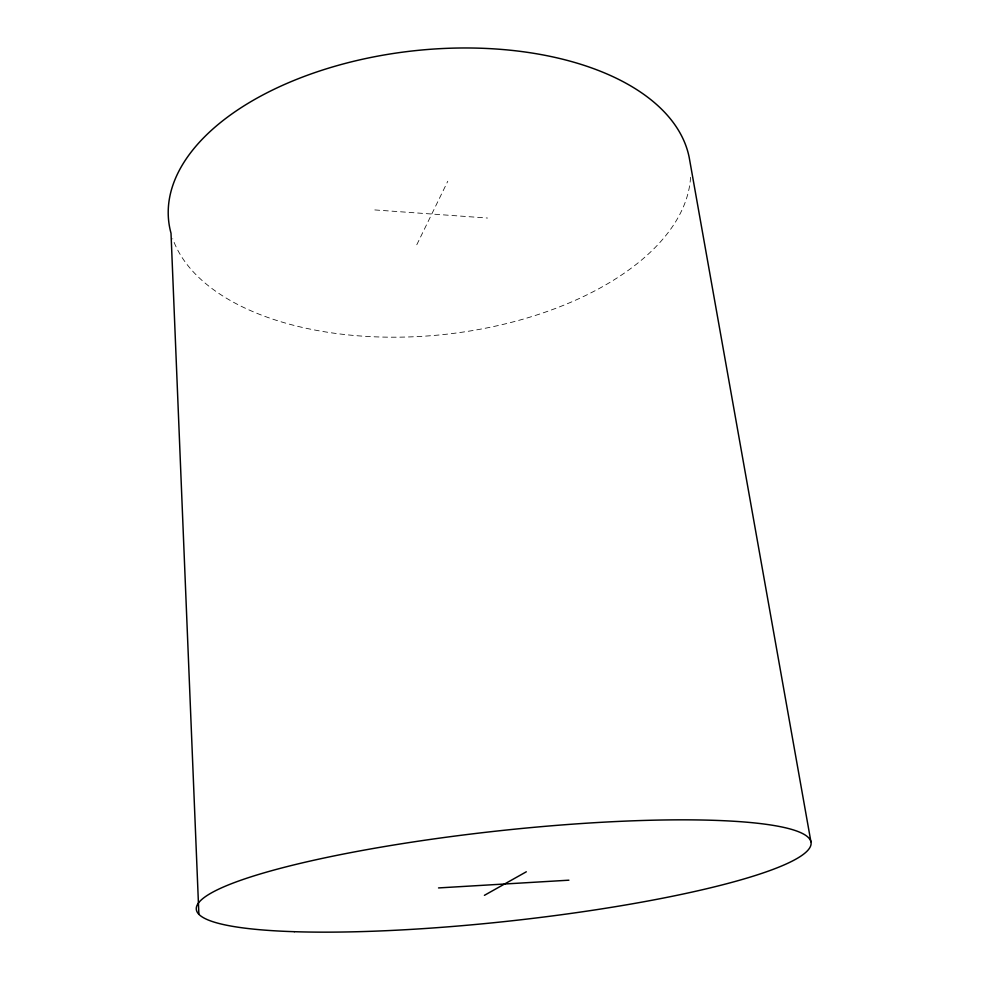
<?xml version="1.0" encoding="UTF-8"?>
<svg xmlns="http://www.w3.org/2000/svg" width="981" height="981" viewBox="0 0 981 981"><rect width="100%" height="100%" fill="white"/><g stroke="black" fill="none" stroke-linecap="round" stroke-linejoin="round"><path stroke-width="0.74" stroke-dasharray="4.91 3.68" d="M416.79 244.76L447.777 181.24M374.816 209.934L487.508 218.04M690.55 177.279A262.319 142.65 -6.2 0 1 449.58 333.859A262.319 142.65 -6.2 0 1 172.73 238.714"/><path stroke-width="1.47" d="M484.406 895.334L526.319 871.79M438.532 887.928L568.906 880.19M810.919 841.747L689.251 157.745A262.319 142.65 -6.2 0 0 396.655 52.986A262.319 142.65 -6.2 0 0 171.013 233.22L198.885 914.329M294.325 931.692A309.187 45.42 -6.2 0 0 803.316 854.377A309.187 45.42 -6.2 0 0 413.43 841.919A309.187 45.42 -6.2 0 0 294.325 931.692"/></g></svg>
